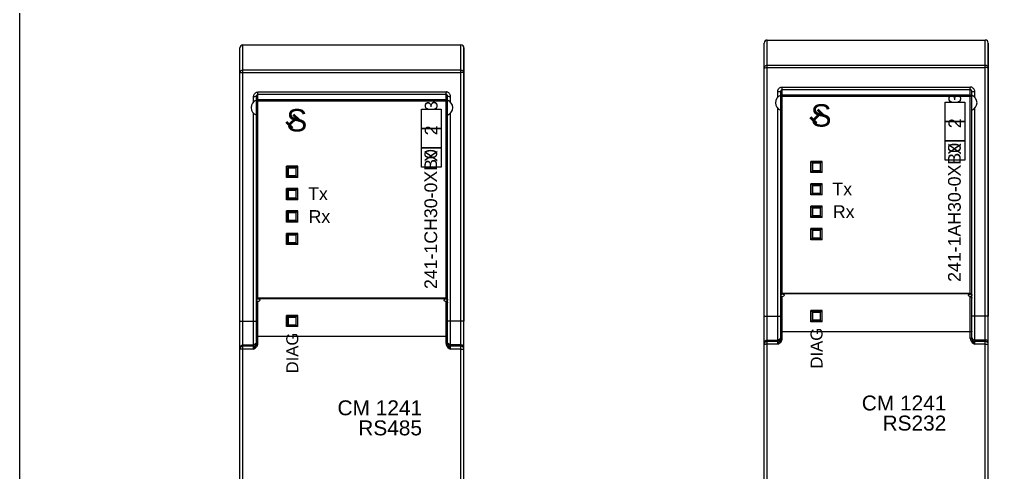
# Model space of a CAD drawing. Header units: inches. Extents: x 57 to 2760, y -193 to 2149.
# Drawn here: x 60.5 to 192.6, y 1155.8 to 1216.4 of the extents above; entities that cross this region are included whole.
import ezdxf

# ---------------------------------------------------------------- set-up
doc = ezdxf.new("R2010")
doc.units = ezdxf.units.IN
doc.header["$MEASUREMENT"] = 0
doc.styles.get("Standard").update_dxf_attribs({"font": 'arial.ttf'})

msp = doc.modelspace()

# ---------------------------------------------------------------- linework, layer by layer
at = {"color": 7, "linetype": 'Continuous'}
for p, q in [((160.20629, 1114.08422), (160.20629, 1213.28422)), ((160.60629, 1213.68422), (189.80629, 1213.68422)), ((160.60629, 1113.68422), (160.60629, 1213.68422)), ((189.80629, 1113.68422), (189.80629, 1213.68422)), ((190.20629, 1114.08422), (190.20629, 1213.28422)), ((190.20629, 1213.28422), (190.20629, 1176.68422)), ((89.97364, 1113.43886), (89.97364, 1212.63886)), ((90.37364, 1113.03886), (90.37364, 1213.03886)), ((90.37364, 1213.03886), (119.57364, 1213.03886)), ((119.57364, 1113.03886), (119.57364, 1213.03886)), ((119.97364, 1212.63886), (119.97364, 1176.03886)), ((119.97364, 1113.43886), (119.97364, 1212.63886)), ((90.37364, 1209.67713), (119.57364, 1209.67713)), ((90.37364, 1209.35728), (119.57364, 1209.35728)), ((160.60629, 1210.32249), (189.80629, 1210.32249)), ((160.60629, 1210.00264), (189.80629, 1210.00264)), ((92.37364, 1178.97471), (92.37364, 1206.74143)), ((92.37364, 1206.74143), (117.57364, 1206.74143)), ((117.57364, 1178.97471), (117.57364, 1206.74143)), ((162.00629, 1206.007), (162.00629, 1206.74021)), ((162.40629, 1179.47356), (162.40629, 1206.80036)), ((162.60629, 1207.38679), (187.80629, 1207.38679)), ((162.60629, 1179.62007), (162.60629, 1207.38679)), ((162.60629, 1207.06189), (187.80629, 1207.06189)), ((187.80629, 1179.62007), (187.80629, 1207.38679)), ((188.00629, 1179.47356), (188.00629, 1206.80039)), ((188.40629, 1206.007), (188.40629, 1206.74021)), ((91.77364, 1205.36164), (91.77364, 1206.09485)), ((92.17364, 1178.8282), (92.17364, 1206.155)), ((92.37364, 1206.41653), (117.57364, 1206.41653)), ((117.57364, 1205.67453), (92.37364, 1205.67453)), ((117.57364, 1205.50169), (92.37364, 1205.50169)), ((117.77364, 1178.8282), (117.77364, 1206.15502)), ((118.17364, 1205.36164), (118.17364, 1206.09485)), ((187.80629, 1206.3199), (162.60629, 1206.3199)), ((187.80629, 1206.14705), (162.60629, 1206.14705)), ((162.00629, 1172.92192), (162.00629, 1204.56144)), ((188.40629, 1172.92192), (188.40629, 1204.56144)), ((91.77364, 1172.27656), (91.77364, 1203.91608)), ((118.17364, 1172.27656), (118.17364, 1203.91608)), ((166.45629, 1195.93422), (166.45629, 1197.43422)), ((167.95629, 1197.43422), (166.45629, 1197.43422)), ((166.50629, 1195.98422), (166.50629, 1197.38422)), ((166.50629, 1197.38422), (167.90629, 1197.38422)), ((167.90629, 1197.38422), (167.90629, 1195.98422)), ((167.95629, 1195.93422), (167.95629, 1197.43422)), ((97.72364, 1196.78886), (96.22364, 1196.78886)), ((96.22364, 1195.28886), (96.22364, 1196.78886)), ((96.22364, 1196.53886), (96.27364, 1196.53886)), ((96.27364, 1196.73886), (97.67364, 1196.73886)), ((96.27364, 1195.33886), (96.27364, 1196.73886)), ((96.47364, 1196.57457), (97.47364, 1196.57457)), ((96.47371, 1195.50314), (96.47371, 1196.57457)), ((97.47357, 1196.57457), (97.47357, 1195.50314)), ((97.67364, 1196.73886), (97.67364, 1195.33886)), ((97.67364, 1196.53886), (97.72364, 1196.53886)), ((97.72364, 1195.28886), (97.72364, 1196.78886)), ((166.45629, 1197.18422), (166.50629, 1197.18422)), ((166.45629, 1196.18422), (166.50629, 1196.18422)), ((166.70629, 1197.21993), (167.70629, 1197.21993)), ((167.70629, 1196.1485), (166.70629, 1196.1485)), ((166.70636, 1196.1485), (166.70636, 1197.21993)), ((167.70621, 1197.21993), (167.70621, 1196.1485)), ((167.90629, 1197.18422), (167.95629, 1197.18422)), ((167.90629, 1196.18422), (167.95629, 1196.18422)), ((96.22364, 1195.53886), (96.27364, 1195.53886)), ((97.72364, 1195.28886), (96.22364, 1195.28886)), ((97.67364, 1195.33886), (96.27364, 1195.33886)), ((97.47364, 1195.50314), (96.47364, 1195.50314)), ((97.67364, 1195.53886), (97.72364, 1195.53886)), ((167.95629, 1195.93422), (166.45629, 1195.93422)), ((167.90629, 1195.98422), (166.50629, 1195.98422)), ((96.22364, 1192.28886), (96.22364, 1193.78886)), ((97.72364, 1193.78886), (96.22364, 1193.78886)), ((96.22364, 1193.53886), (96.27364, 1193.53886)), ((96.27364, 1192.33886), (96.27364, 1193.73886)), ((96.27364, 1193.73886), (97.67364, 1193.73886)), ((96.47364, 1193.57457), (97.47364, 1193.57457)), ((96.47371, 1192.50314), (96.47371, 1193.57457)), ((97.47357, 1193.57457), (97.47357, 1192.50314)), ((97.67364, 1193.73886), (97.67364, 1192.33886)), ((97.67364, 1193.53886), (97.72364, 1193.53886)), ((97.72364, 1192.28886), (97.72364, 1193.78886)), ((167.95629, 1194.43422), (166.45629, 1194.43422)), ((166.45629, 1192.93422), (166.45629, 1194.43422)), ((166.45629, 1194.18422), (166.50629, 1194.18422)), ((166.50629, 1194.38422), (167.90629, 1194.38422)), ((166.50629, 1192.98422), (166.50629, 1194.38422)), ((166.70629, 1194.21993), (167.70629, 1194.21993)), ((166.70636, 1193.1485), (166.70636, 1194.21993)), ((167.70621, 1194.21993), (167.70621, 1193.1485)), ((167.90629, 1194.38422), (167.90629, 1192.98422)), ((167.90629, 1194.18422), (167.95629, 1194.18422)), ((167.95629, 1192.93422), (167.95629, 1194.43422)), ((96.22364, 1192.53886), (96.27364, 1192.53886)), ((97.72364, 1192.28886), (96.22364, 1192.28886)), ((97.67364, 1192.33886), (96.27364, 1192.33886)), ((97.47364, 1192.50314), (96.47364, 1192.50314)), ((97.67364, 1192.53886), (97.72364, 1192.53886)), ((166.45629, 1193.18422), (166.50629, 1193.18422)), ((167.95629, 1192.93422), (166.45629, 1192.93422)), ((167.90629, 1192.98422), (166.50629, 1192.98422)), ((167.70629, 1193.1485), (166.70629, 1193.1485)), ((167.90629, 1193.18422), (167.95629, 1193.18422)), ((97.72364, 1190.78886), (96.22364, 1190.78886)), ((96.22364, 1189.28886), (96.22364, 1190.78886)), ((97.72364, 1189.28886), (97.72364, 1190.78886)), ((166.45629, 1189.93422), (166.45629, 1191.43422)), ((167.95629, 1191.43422), (166.45629, 1191.43422)), ((166.45629, 1191.18422), (166.50629, 1191.18422)), ((166.50629, 1189.98422), (166.50629, 1191.38422)), ((166.50629, 1191.38422), (167.90629, 1191.38422)), ((166.70629, 1191.21993), (167.70629, 1191.21993)), ((166.70636, 1190.1485), (166.70636, 1191.21993)), ((167.70621, 1191.21993), (167.70621, 1190.1485)), ((167.90629, 1191.38422), (167.90629, 1189.98422)), ((167.90629, 1191.18422), (167.95629, 1191.18422)), ((167.95629, 1189.93422), (167.95629, 1191.43422)), ((96.22364, 1190.53886), (96.27364, 1190.53886)), ((96.22364, 1189.53886), (96.27364, 1189.53886)), ((96.27364, 1190.73886), (97.67364, 1190.73886)), ((96.27364, 1189.33886), (96.27364, 1190.73886)), ((96.47364, 1190.57457), (97.47364, 1190.57457)), ((97.47364, 1189.50314), (96.47364, 1189.50314)), ((96.47371, 1189.50314), (96.47371, 1190.57457)), ((97.47357, 1190.57457), (97.47357, 1189.50314)), ((97.67364, 1190.73886), (97.67364, 1189.33886)), ((97.67364, 1190.53886), (97.72364, 1190.53886)), ((97.67364, 1189.53886), (97.72364, 1189.53886)), ((166.45629, 1190.18422), (166.50629, 1190.18422)), ((167.95629, 1189.93422), (166.45629, 1189.93422)), ((167.90629, 1189.98422), (166.50629, 1189.98422)), ((167.70629, 1190.1485), (166.70629, 1190.1485)), ((167.90629, 1190.18422), (167.95629, 1190.18422)), ((97.72364, 1189.28886), (96.22364, 1189.28886)), ((97.67364, 1189.33886), (96.27364, 1189.33886)), ((166.45629, 1186.93422), (166.45629, 1188.43422)), ((167.95629, 1188.43422), (166.45629, 1188.43422)), ((166.45629, 1188.18422), (166.50629, 1188.18422)), ((166.50629, 1186.98422), (166.50629, 1188.38422)), ((166.50629, 1188.38422), (167.90629, 1188.38422)), ((166.70629, 1188.21993), (167.70629, 1188.21993)), ((166.70636, 1187.1485), (166.70636, 1188.21993)), ((167.70621, 1188.21993), (167.70621, 1187.1485)), ((167.90629, 1188.38422), (167.90629, 1186.98422)), ((167.90629, 1188.18422), (167.95629, 1188.18422)), ((167.95629, 1186.93422), (167.95629, 1188.43422)), ((97.72364, 1187.78886), (96.22364, 1187.78886)), ((96.22364, 1186.28886), (96.22364, 1187.78886)), ((96.22364, 1187.53886), (96.27364, 1187.53886)), ((96.27364, 1187.73886), (97.67364, 1187.73886)), ((96.27364, 1186.33886), (96.27364, 1187.73886)), ((96.47364, 1187.57457), (97.47364, 1187.57457)), ((96.47371, 1186.50314), (96.47371, 1187.57457)), ((97.47357, 1187.57457), (97.47357, 1186.50314)), ((97.67364, 1187.73886), (97.67364, 1186.33886)), ((97.67364, 1187.53886), (97.72364, 1187.53886)), ((97.72364, 1186.28886), (97.72364, 1187.78886)), ((166.45629, 1187.18422), (166.50629, 1187.18422)), ((167.95629, 1186.93422), (166.45629, 1186.93422)), ((167.90629, 1186.98422), (166.50629, 1186.98422)), ((167.70629, 1187.1485), (166.70629, 1187.1485)), ((167.90629, 1187.18422), (167.95629, 1187.18422)), ((96.22364, 1186.53886), (96.27364, 1186.53886)), ((97.72364, 1186.28886), (96.22364, 1186.28886)), ((97.67364, 1186.33886), (96.27364, 1186.33886)), ((97.47364, 1186.50314), (96.47364, 1186.50314)), ((97.67364, 1186.53886), (97.72364, 1186.53886)), ((92.22364, 1178.60776), (92.22364, 1178.91557)), ((117.57364, 1179.09483), (92.37364, 1179.09483)), ((117.57364, 1179.02744), (92.37364, 1179.02744)), ((117.72364, 1178.60776), (117.72364, 1178.91557)), ((162.40629, 1173.6921), (162.40629, 1179.43507)), ((162.45629, 1179.25312), (162.45629, 1179.56094)), ((187.80629, 1179.7402), (162.60629, 1179.7402)), ((187.80629, 1179.6728), (162.60629, 1179.6728)), ((162.60629, 1173.69686), (162.60629, 1179.32986)), ((187.80629, 1173.69686), (187.80629, 1179.32986)), ((187.95629, 1179.25312), (187.95629, 1179.56094)), ((188.00629, 1173.69214), (188.00629, 1179.43507)), ((188.00629, 1174.68066), (188.00629, 1179.12725)), ((92.17364, 1173.04673), (92.17364, 1178.7897)), ((92.37364, 1173.0515), (92.37364, 1178.68449)), ((117.57364, 1173.0515), (117.57364, 1178.68449)), ((117.77364, 1173.04678), (117.77364, 1178.7897)), ((117.77364, 1174.0353), (117.77364, 1178.48188)), ((96.22364, 1175.28886), (96.22364, 1176.78886)), ((97.72364, 1176.78886), (96.22364, 1176.78886)), ((96.22364, 1176.53886), (96.27364, 1176.53886)), ((96.27364, 1175.33886), (96.27364, 1176.73886)), ((96.27364, 1176.73886), (97.67364, 1176.73886)), ((96.47364, 1176.57457), (97.47364, 1176.57457)), ((96.47371, 1175.50314), (96.47371, 1176.57457)), ((97.47357, 1176.57457), (97.47357, 1175.50314)), ((97.67364, 1176.73886), (97.67364, 1175.33886)), ((97.67364, 1176.53886), (97.72364, 1176.53886)), ((97.72364, 1175.28886), (97.72364, 1176.78886)), ((160.20629, 1176.68422), (162.40629, 1176.68422)), ((167.95629, 1177.43422), (166.45629, 1177.43422)), ((166.45629, 1175.93422), (166.45629, 1177.43422)), ((166.45629, 1177.18422), (166.50629, 1177.18422)), ((166.50629, 1177.38422), (167.90629, 1177.38422)), ((166.50629, 1175.98422), (166.50629, 1177.38422)), ((166.70629, 1177.21993), (167.70629, 1177.21993)), ((166.70636, 1176.1485), (166.70636, 1177.21993)), ((167.70621, 1177.21993), (167.70621, 1176.1485)), ((167.90629, 1177.38422), (167.90629, 1175.98422)), ((167.90629, 1177.18422), (167.95629, 1177.18422)), ((167.95629, 1175.93422), (167.95629, 1177.43422)), ((190.20629, 1176.68422), (188.00629, 1176.68422)), ((89.97364, 1176.03886), (92.17364, 1176.03886)), ((96.22364, 1175.53886), (96.27364, 1175.53886)), ((97.72364, 1175.28886), (96.22364, 1175.28886)), ((97.67364, 1175.33886), (96.27364, 1175.33886)), ((97.47364, 1175.50314), (96.47364, 1175.50314)), ((97.67364, 1175.53886), (97.72364, 1175.53886)), ((119.97364, 1176.03886), (117.77364, 1176.03886)), ((166.45629, 1176.18422), (166.50629, 1176.18422)), ((167.95629, 1175.93422), (166.45629, 1175.93422)), ((167.90629, 1175.98422), (166.50629, 1175.98422)), ((167.70629, 1176.1485), (166.70629, 1176.1485)), ((167.90629, 1176.18422), (167.95629, 1176.18422)), ((117.57364, 1173.95498), (92.37364, 1173.95498)), ((162.40629, 1173.89487), (162.37584, 1173.74238)), ((162.50629, 1173.69623), (162.60629, 1173.69686)), ((187.80629, 1174.60034), (162.60629, 1174.60034)), ((187.90629, 1173.69623), (187.80629, 1173.69686)), ((188.03673, 1173.74238), (188.00629, 1173.89487)), ((89.97364, 1153.80996), (89.97364, 1172.45256)), ((89.98302, 1172.35357), (89.97364, 1172.26776)), ((90.37364, 1172.85103), (91.77364, 1172.85103)), ((91.77364, 1172.66624), (90.37364, 1172.66624)), ((91.77364, 1172.27656), (90.37364, 1172.27656)), ((92.17364, 1173.24951), (92.14319, 1173.09702)), ((92.27364, 1173.05086), (92.37364, 1173.0515)), ((117.67364, 1173.05086), (117.57364, 1173.0515)), ((117.80409, 1173.09702), (117.77364, 1173.24951)), ((119.57364, 1172.85103), (118.17364, 1172.85103)), ((119.57364, 1172.66624), (118.17364, 1172.66624)), ((119.57364, 1172.27656), (118.17364, 1172.27656)), ((119.97364, 1153.62516), (119.97364, 1172.45256)), ((160.20629, 1154.45532), (160.20629, 1173.09792)), ((160.21567, 1172.99893), (160.20629, 1172.91312)), ((160.60629, 1173.4964), (162.00629, 1173.4964)), ((162.00629, 1173.3116), (160.60629, 1173.3116)), ((162.00629, 1172.92192), (160.60629, 1172.92192)), ((189.80629, 1173.4964), (188.40629, 1173.4964)), ((189.80629, 1173.3116), (188.40629, 1173.3116)), ((189.80629, 1172.92192), (188.40629, 1172.92192)), ((190.20629, 1154.27052), (190.20629, 1173.09792))]:
    msp.add_line(p, q, dxfattribs=at)
for p, q in [((167.28707, 1204.27426), (168.08874, 1203.48235)), ((167.35733, 1204.34542), (168.159, 1203.5535)), ((167.42759, 1204.41658), (168.22927, 1203.62466)), ((96.1647, 1202.70315), (96.96638, 1201.91123)), ((96.23496, 1202.7743), (97.03664, 1201.98239)), ((97.40366, 1203.2873), (96.5651, 1202.44907)), ((97.47436, 1203.21658), (96.6358, 1202.37834)), ((97.54506, 1203.14585), (96.7065, 1202.30762)), ((97.05442, 1203.6289), (97.8561, 1202.83698)), ((97.12468, 1203.70006), (97.92636, 1202.90814)), ((97.19494, 1203.77122), (97.99662, 1202.9793)), ((166.32709, 1203.27735), (167.12877, 1202.48543)), ((166.39735, 1203.34851), (167.19903, 1202.55659)), ((166.46761, 1203.41966), (167.26929, 1202.62775)), ((167.63631, 1203.93266), (166.79775, 1203.09443)), ((167.70701, 1203.86194), (166.86845, 1203.02371)), ((167.7777, 1203.79121), (166.93915, 1202.95298)), ((96.09444, 1202.63199), (96.89612, 1201.84007))]:
    msp.add_line(p, q)
for points in [[(60.46636, 2015.39461), (1098.54819, 2015.39461), (1098.54819, 1083.9003), (60.46636, 1083.9003)], [(184.45059, 1202.78328), (184.45059, 1205.36671), (187.05575, 1205.36671), (187.05575, 1202.78328)], [(114.30634, 1201.82326), (114.30634, 1204.40669), (116.9115, 1204.40669), (116.9115, 1201.82326)], [(184.45059, 1200.19985), (184.45059, 1202.78328), (187.05575, 1202.78328), (187.05575, 1200.19985)], [(114.30634, 1199.23983), (114.30634, 1201.82326), (116.9115, 1201.82326), (116.9115, 1199.23983)], [(184.45059, 1197.61642), (184.45059, 1200.19985), (187.05575, 1200.19985), (187.05575, 1197.61642)], [(114.30634, 1196.6564), (114.30634, 1199.23983), (116.9115, 1199.23983), (116.9115, 1196.6564)]]:
    msp.add_lwpolyline(points, close=True)
for points in [[(89.97364, 1209.29057), (89.97817, 1209.34859), (89.9935, 1209.41087), (90.02204, 1209.4749), (90.06567, 1209.53725), (90.12528, 1209.59359), (90.19946, 1209.63856), (90.28418, 1209.66733), (90.37364, 1209.67713)], [(89.97364, 1209.29057), (90.00375, 1209.31597), (90.09038, 1209.33767), (90.22029, 1209.35218), (90.37364, 1209.35728)], [(119.57364, 1209.67713), (119.63364, 1209.67275), (119.6981, 1209.65794), (119.76437, 1209.63035), (119.8289, 1209.58818), (119.88721, 1209.53057), (119.93374, 1209.45886), (119.96352, 1209.37696), (119.97364, 1209.29057)], [(119.97364, 1209.29057), (119.94353, 1209.31597), (119.8569, 1209.33767), (119.72698, 1209.35218), (119.57364, 1209.35728)], [(160.20629, 1209.93594), (160.21082, 1209.99395), (160.22615, 1210.05624), (160.25469, 1210.12026), (160.29832, 1210.18261), (160.35792, 1210.23895), (160.4321, 1210.28392), (160.51683, 1210.3127), (160.60629, 1210.32249)], [(160.20629, 1209.93594), (160.2364, 1209.96133), (160.32303, 1209.98303), (160.45294, 1209.99754), (160.60629, 1210.00264)], [(189.80629, 1210.32249), (189.86628, 1210.31812), (189.93075, 1210.3033), (189.99702, 1210.27571), (190.06155, 1210.23354), (190.11986, 1210.17593), (190.16639, 1210.10422), (190.19617, 1210.02233), (190.20629, 1209.93594)], [(190.20629, 1209.93594), (190.17617, 1209.96133), (190.08954, 1209.98303), (189.95963, 1209.99754), (189.80629, 1210.00264)], [(91.77364, 1206.09485), (91.80636, 1206.3054), (91.89854, 1206.48968), (92.0354, 1206.62881), (92.19857, 1206.7132), (92.37364, 1206.74143)], [(118.17364, 1206.09485), (118.16253, 1206.21866), (118.13364, 1206.32691), (118.09225, 1206.41994), (118.04224, 1206.49859), (117.987, 1206.56344), (117.92962, 1206.61529), (117.87207, 1206.65574), (117.81482, 1206.68687), (117.75707, 1206.71046), (117.69768, 1206.72745), (117.63636, 1206.73788), (117.57364, 1206.74143)], [(162.00629, 1206.74021), (162.03901, 1206.95076), (162.13119, 1207.13505), (162.26805, 1207.27417), (162.43121, 1207.35856), (162.60629, 1207.38679)], [(162.40629, 1206.80039), (162.37583, 1206.77736), (162.28912, 1206.75784), (162.15935, 1206.74479), (162.00629, 1206.74021)], [(162.40629, 1206.80036), (162.41718, 1206.88544), (162.4479, 1206.96), (162.49358, 1207.01636), (162.54805, 1207.05053), (162.60629, 1207.06189)], [(188.40629, 1206.74021), (188.39518, 1206.86402), (188.36628, 1206.97228), (188.32489, 1207.0653), (188.27488, 1207.14395), (188.21965, 1207.20881), (188.16226, 1207.26065), (188.10472, 1207.3011), (188.04746, 1207.33223), (187.98972, 1207.35582), (187.93033, 1207.37281), (187.869, 1207.38325), (187.80629, 1207.38679)], [(188.00629, 1206.80039), (188.00258, 1206.85044), (187.99295, 1206.89421), (187.97915, 1206.93182), (187.96248, 1206.96363), (187.94407, 1206.98987), (187.92494, 1207.01085), (187.90576, 1207.02721), (187.88667, 1207.03981), (187.86743, 1207.04935), (187.84763, 1207.05623), (187.82719, 1207.06045), (187.80629, 1207.06189)], [(188.40629, 1206.74021), (188.25321, 1206.74479), (188.12344, 1206.75784), (188.03673, 1206.77736), (188.00629, 1206.80039)], [(92.17364, 1206.15502), (92.14319, 1206.132), (92.05647, 1206.11248), (91.92671, 1206.09943), (91.77364, 1206.09485)], [(92.17364, 1206.155), (92.18453, 1206.24008), (92.21526, 1206.31464), (92.26093, 1206.371), (92.3154, 1206.40517), (92.37364, 1206.41653)], [(92.17364, 1205.48135), (92.18886, 1205.55528), (92.23222, 1205.61795), (92.2971, 1205.65983), (92.37364, 1205.67453)], [(92.37364, 1205.50169), (92.29685, 1205.50013), (92.23159, 1205.49567), (92.1885, 1205.48905), (92.17364, 1205.48135)], [(117.77364, 1206.15502), (117.76993, 1206.20508), (117.7603, 1206.24884), (117.74651, 1206.28646), (117.72984, 1206.31827), (117.71142, 1206.34451), (117.69229, 1206.36548), (117.67311, 1206.38185), (117.65403, 1206.39445), (117.63478, 1206.40399), (117.61499, 1206.41087), (117.59454, 1206.41509), (117.57364, 1206.41653)], [(117.57364, 1205.67453), (117.64921, 1205.66021), (117.71413, 1205.61884), (117.75831, 1205.55553), (117.77364, 1205.48135)], [(117.77364, 1205.48135), (117.75831, 1205.48916), (117.71413, 1205.49583), (117.64921, 1205.50018), (117.57364, 1205.50169)], [(118.17364, 1206.09485), (118.02056, 1206.09943), (117.8908, 1206.11248), (117.80409, 1206.132), (117.77364, 1206.15502)], [(162.40629, 1206.12671), (162.42151, 1206.20064), (162.46486, 1206.26331), (162.52975, 1206.30519), (162.60629, 1206.3199)], [(162.60629, 1206.14705), (162.5295, 1206.14549), (162.46423, 1206.14103), (162.42115, 1206.13441), (162.40629, 1206.12671)], [(187.80629, 1206.3199), (187.88186, 1206.30557), (187.94678, 1206.26421), (187.99095, 1206.20089), (188.00629, 1206.12671)], [(188.00629, 1206.12671), (187.99095, 1206.13452), (187.94678, 1206.14119), (187.88186, 1206.14555), (187.80629, 1206.14705)], [(166.70629, 1197.21993), (166.6521, 1197.275), (166.5996, 1197.32974), (166.54895, 1197.38422)], [(167.70629, 1197.21993), (167.76047, 1197.275), (167.81297, 1197.32974), (167.86362, 1197.38422)], [(96.47364, 1196.57457), (96.41945, 1196.62964), (96.36696, 1196.68438), (96.31631, 1196.73886)], [(97.47364, 1196.57457), (97.52782, 1196.62964), (97.58032, 1196.68438), (97.63097, 1196.73886)], [(166.70629, 1196.1485), (166.6521, 1196.09344), (166.5996, 1196.03869), (166.54895, 1195.98422)], [(167.70629, 1196.1485), (167.76047, 1196.09344), (167.81297, 1196.03869), (167.86362, 1195.98422)], [(96.47364, 1195.50314), (96.41945, 1195.44808), (96.36696, 1195.39333), (96.31631, 1195.33886)], [(97.47364, 1195.50314), (97.52782, 1195.44808), (97.58032, 1195.39333), (97.63097, 1195.33886)], [(96.47364, 1193.57457), (96.41945, 1193.62964), (96.36696, 1193.68438), (96.31631, 1193.73886)], [(97.47364, 1193.57457), (97.52782, 1193.62964), (97.58032, 1193.68438), (97.63097, 1193.73886)], [(166.70629, 1194.21993), (166.6521, 1194.275), (166.5996, 1194.32974), (166.54895, 1194.38422)], [(167.70629, 1194.21993), (167.76047, 1194.275), (167.81297, 1194.32974), (167.86362, 1194.38422)], [(96.47364, 1192.50314), (96.41945, 1192.44808), (96.36696, 1192.39333), (96.31631, 1192.33886)], [(97.47364, 1192.50314), (97.52782, 1192.44808), (97.58032, 1192.39333), (97.63097, 1192.33886)], [(166.70629, 1193.1485), (166.6521, 1193.09344), (166.5996, 1193.03869), (166.54895, 1192.98422)], [(167.70629, 1193.1485), (167.76047, 1193.09344), (167.81297, 1193.03869), (167.86362, 1192.98422)], [(166.70629, 1191.21993), (166.6521, 1191.275), (166.5996, 1191.32974), (166.54895, 1191.38422)], [(167.70629, 1191.21993), (167.76047, 1191.275), (167.81297, 1191.32974), (167.86362, 1191.38422)], [(96.47364, 1190.57457), (96.41945, 1190.62964), (96.36696, 1190.68438), (96.31631, 1190.73886)], [(96.47364, 1189.50314), (96.41945, 1189.44808), (96.36696, 1189.39333), (96.31631, 1189.33886)], [(97.47364, 1190.57457), (97.52782, 1190.62964), (97.58032, 1190.68438), (97.63097, 1190.73886)], [(97.47364, 1189.50314), (97.52782, 1189.44808), (97.58032, 1189.39333), (97.63097, 1189.33886)], [(166.70629, 1190.1485), (166.6521, 1190.09344), (166.5996, 1190.03869), (166.54895, 1189.98422)], [(167.70629, 1190.1485), (167.76047, 1190.09344), (167.81297, 1190.03869), (167.86362, 1189.98422)], [(166.70629, 1188.21993), (166.6521, 1188.275), (166.5996, 1188.32974), (166.54895, 1188.38422)], [(167.70629, 1188.21993), (167.76047, 1188.275), (167.81297, 1188.32974), (167.86362, 1188.38422)], [(96.47364, 1187.57457), (96.41945, 1187.62964), (96.36696, 1187.68438), (96.31631, 1187.73886)], [(97.47364, 1187.57457), (97.52782, 1187.62964), (97.58032, 1187.68438), (97.63097, 1187.73886)], [(166.70629, 1187.1485), (166.6521, 1187.09344), (166.5996, 1187.03869), (166.54895, 1186.98422)], [(167.70629, 1187.1485), (167.76047, 1187.09344), (167.81297, 1187.03869), (167.86362, 1186.98422)], [(96.47364, 1186.50314), (96.41945, 1186.44808), (96.36696, 1186.39333), (96.31631, 1186.33886)], [(97.47364, 1186.50314), (97.52782, 1186.44808), (97.58032, 1186.39333), (97.63097, 1186.33886)], [(92.17364, 1178.91097), (92.1842, 1178.96992), (92.21348, 1179.02109), (92.25714, 1179.06042), (92.31197, 1179.08587), (92.37364, 1179.09483)], [(92.37364, 1179.02744), (92.2971, 1179.01227), (92.23222, 1178.96909), (92.18886, 1178.90445), (92.17364, 1178.8282)], [(92.22364, 1178.91557), (92.18645, 1178.85675), (92.17364, 1178.7897)], [(92.37364, 1178.97471), (92.2918, 1178.96227), (92.22364, 1178.91557)], [(92.67364, 1178.85793), (92.65269, 1178.90147), (92.59148, 1178.93605), (92.49536, 1178.96039), (92.37364, 1178.97471)], [(92.37364, 1178.68449), (92.49536, 1178.71503), (92.59148, 1178.75874), (92.65269, 1178.80863), (92.67364, 1178.85793)], [(117.57364, 1178.97471), (117.45192, 1178.96039), (117.35579, 1178.93605), (117.29459, 1178.90146), (117.27364, 1178.85793)], [(117.27364, 1178.85793), (117.29459, 1178.80863), (117.35579, 1178.75874), (117.45192, 1178.71503), (117.57364, 1178.68449)], [(117.57364, 1179.09483), (117.63524, 1179.0859), (117.6899, 1179.06058), (117.73358, 1179.02136), (117.76305, 1178.97001), (117.77364, 1178.91097)], [(117.57364, 1179.02744), (117.65017, 1179.01227), (117.71506, 1178.96909), (117.75841, 1178.90445), (117.77364, 1178.8282)], [(117.72364, 1178.91557), (117.65551, 1178.96226), (117.57364, 1178.97471)], [(117.77364, 1178.7897), (117.76076, 1178.85691), (117.72364, 1178.91557)], [(162.40629, 1179.55633), (162.41684, 1179.61528), (162.44613, 1179.66646), (162.48978, 1179.70578), (162.54461, 1179.73124), (162.60629, 1179.7402)], [(162.60629, 1179.6728), (162.52975, 1179.65764), (162.46486, 1179.61445), (162.42151, 1179.54981), (162.40629, 1179.47356)], [(162.45629, 1179.56094), (162.4191, 1179.50211), (162.40629, 1179.43507)], [(162.40629, 1179.12725), (162.4191, 1179.19429), (162.45629, 1179.25312)], [(162.60629, 1179.62007), (162.52444, 1179.60763), (162.45629, 1179.56094)], [(162.45629, 1179.25312), (162.52445, 1179.30337), (162.60629, 1179.32986)], [(162.90629, 1179.5033), (162.88533, 1179.54683), (162.82413, 1179.58141), (162.728, 1179.60576), (162.60629, 1179.62007)], [(162.60629, 1179.32986), (162.728, 1179.36039), (162.82413, 1179.4041), (162.88533, 1179.45399), (162.90629, 1179.5033)], [(187.80629, 1179.62007), (187.68457, 1179.60576), (187.58844, 1179.58141), (187.52724, 1179.54683), (187.50629, 1179.5033)], [(187.50629, 1179.5033), (187.52724, 1179.45399), (187.58844, 1179.4041), (187.68457, 1179.36039), (187.80629, 1179.32986)], [(187.80629, 1179.7402), (187.86788, 1179.73126), (187.92255, 1179.70594), (187.96623, 1179.66672), (187.99569, 1179.61537), (188.00629, 1179.55633)], [(187.80629, 1179.6728), (187.88282, 1179.65764), (187.94771, 1179.61445), (187.99106, 1179.54981), (188.00629, 1179.47356)], [(187.95629, 1179.56094), (187.88815, 1179.60762), (187.80629, 1179.62007)], [(187.80629, 1179.32986), (187.88816, 1179.30334), (187.95629, 1179.25312)], [(188.00629, 1179.43507), (187.99341, 1179.50227), (187.95629, 1179.56094)], [(187.95629, 1179.25312), (187.99341, 1179.19445), (188.00629, 1179.12725)], [(92.17364, 1178.48188), (92.18645, 1178.54893), (92.22364, 1178.60776)], [(92.22364, 1178.60776), (92.2918, 1178.658), (92.37364, 1178.68449)], [(117.57364, 1178.68449), (117.65552, 1178.65798), (117.72364, 1178.60776)], [(117.72364, 1178.60776), (117.76076, 1178.54909), (117.77364, 1178.48188)], [(96.47364, 1176.57457), (96.41945, 1176.62964), (96.36696, 1176.68438), (96.31631, 1176.73886)], [(97.47364, 1176.57457), (97.52782, 1176.62964), (97.58032, 1176.68438), (97.63097, 1176.73886)], [(166.70629, 1177.21993), (166.6521, 1177.275), (166.5996, 1177.32974), (166.54895, 1177.38422)], [(167.70629, 1177.21993), (167.76047, 1177.275), (167.81297, 1177.32974), (167.86362, 1177.38422)], [(96.47364, 1175.50314), (96.41945, 1175.44808), (96.36696, 1175.39333), (96.31631, 1175.33886)], [(97.47364, 1175.50314), (97.52782, 1175.44808), (97.58032, 1175.39333), (97.63097, 1175.33886)], [(166.70629, 1176.1485), (166.6521, 1176.09344), (166.5996, 1176.03869), (166.54895, 1175.98422)], [(167.70629, 1176.1485), (167.76047, 1176.09344), (167.81297, 1176.03869), (167.86362, 1175.98422)], [(92.17364, 1174.0353), (92.18754, 1174.00547), (92.22883, 1173.97953), (92.2937, 1173.96155), (92.37364, 1173.95498)], [(117.77364, 1174.0353), (117.75974, 1174.00547), (117.71845, 1173.97953), (117.65358, 1173.96155), (117.57364, 1173.95498)], [(162.37584, 1173.74238), (162.28913, 1173.61311), (162.15936, 1173.52673), (162.00629, 1173.4964)], [(162.00629, 1172.92192), (162.16409, 1173.01628), (162.30193, 1173.11494), (162.41676, 1173.22426), (162.50463, 1173.34286), (162.56387, 1173.46492), (162.59647, 1173.58459), (162.60629, 1173.69686)], [(162.40283, 1173.69279), (162.37584, 1173.55758), (162.28913, 1173.42831), (162.15936, 1173.34193), (162.00629, 1173.3116)], [(162.00629, 1172.92192), (162.11156, 1173.09804), (162.20329, 1173.23383), (162.27976, 1173.34291), (162.33844, 1173.43976), (162.37799, 1173.53006), (162.39974, 1173.61458), (162.40629, 1173.6921)], [(162.40629, 1174.68066), (162.42019, 1174.65083), (162.46148, 1174.62489), (162.52634, 1174.60691), (162.60629, 1174.60034)], [(162.40629, 1173.6921), (162.43308, 1173.69448), (162.50629, 1173.69623)], [(188.00629, 1174.68066), (187.99238, 1174.65083), (187.95109, 1174.62489), (187.88623, 1174.60691), (187.80629, 1174.60034)], [(187.80629, 1173.69686), (187.83369, 1173.50986), (187.9165, 1173.32906), (188.05503, 1173.1635), (188.2316, 1173.02719), (188.40629, 1172.92192)], [(188.00629, 1173.6921), (187.97949, 1173.69448), (187.90629, 1173.69623)], [(188.00629, 1173.69214), (188.02462, 1173.5619), (188.08003, 1173.4288), (188.17234, 1173.28576), (188.28969, 1173.11576), (188.40629, 1172.92192)], [(188.40629, 1173.3116), (188.25321, 1173.34193), (188.12344, 1173.42831), (188.03673, 1173.55758), (188.00973, 1173.69283)], [(188.40629, 1173.4964), (188.25321, 1173.52673), (188.12344, 1173.61311), (188.03673, 1173.74238)], [(89.97364, 1172.45256), (90.00409, 1172.60505), (90.0908, 1172.73432), (90.22056, 1172.8207), (90.37364, 1172.85103)], [(90.37364, 1172.27656), (90.22, 1172.27588), (90.08985, 1172.27396), (90.00331, 1172.27108), (89.97364, 1172.26776)], [(90.37364, 1172.66624), (90.30996, 1172.66115), (90.24295, 1172.64437), (90.17554, 1172.61394), (90.11137, 1172.56862), (90.05486, 1172.50846), (90.0108, 1172.43549), (89.98302, 1172.35357)], [(92.14319, 1173.09702), (92.05648, 1172.96775), (91.92671, 1172.88137), (91.77364, 1172.85103)], [(91.77364, 1172.27656), (91.93145, 1172.37092), (92.06928, 1172.46957), (92.18412, 1172.57889), (92.27199, 1172.6975), (92.33122, 1172.81956), (92.36382, 1172.93923), (92.37364, 1173.0515)], [(92.17019, 1173.04742), (92.14319, 1172.91222), (92.05648, 1172.78295), (91.92671, 1172.69657), (91.77364, 1172.66624)], [(91.77364, 1172.27656), (91.87891, 1172.45268), (91.97065, 1172.58847), (92.04712, 1172.69754), (92.10579, 1172.7944), (92.14534, 1172.8847), (92.16709, 1172.96922), (92.17364, 1173.04673)], [(92.17364, 1173.04673), (92.20043, 1173.04912), (92.27364, 1173.05086)], [(117.57364, 1173.0515), (117.60105, 1172.8645), (117.68386, 1172.6837), (117.82239, 1172.51814), (117.99895, 1172.38183), (118.17364, 1172.27656)], [(117.77364, 1173.04673), (117.74684, 1173.04912), (117.67364, 1173.05086)], [(117.77364, 1173.04678), (117.79198, 1172.91654), (117.84739, 1172.78344), (117.9397, 1172.6404), (118.05704, 1172.4704), (118.17364, 1172.27656)], [(118.17364, 1172.66624), (118.02056, 1172.69657), (117.8908, 1172.78295), (117.80409, 1172.91222), (117.77708, 1173.04747)], [(118.17364, 1172.85103), (118.02056, 1172.88137), (117.8908, 1172.96775), (117.80409, 1173.09702)], [(119.97364, 1172.45256), (119.94319, 1172.60505), (119.85648, 1172.73432), (119.72671, 1172.8207), (119.57364, 1172.85103)], [(119.88127, 1172.52244), (119.82214, 1172.58001), (119.7485, 1172.62614), (119.66387, 1172.65596), (119.57364, 1172.66624)], [(119.57364, 1172.27656), (119.72728, 1172.27588), (119.85743, 1172.27396), (119.94397, 1172.27108), (119.97364, 1172.26776)], [(119.97364, 1172.26776), (119.96906, 1172.32788), (119.95357, 1172.39238), (119.92486, 1172.45845), (119.88127, 1172.52244)], [(160.20629, 1173.09792), (160.23673, 1173.25041), (160.32344, 1173.37968), (160.45321, 1173.46606), (160.60629, 1173.4964)], [(160.60629, 1172.92192), (160.45265, 1172.92124), (160.3225, 1172.91932), (160.23596, 1172.91644), (160.20629, 1172.91312)], [(160.60629, 1173.3116), (160.54261, 1173.30652), (160.4756, 1173.28973), (160.40819, 1173.2593), (160.34401, 1173.21399), (160.28751, 1173.15383), (160.24345, 1173.08085), (160.21567, 1172.99893)], [(190.20629, 1173.09792), (190.17584, 1173.25041), (190.08913, 1173.37968), (189.95936, 1173.46606), (189.80629, 1173.4964)], [(190.11392, 1173.16781), (190.05479, 1173.22537), (189.98115, 1173.2715), (189.89652, 1173.30133), (189.80629, 1173.3116)], [(189.80629, 1172.92192), (189.95992, 1172.92124), (190.09007, 1172.91932), (190.17661, 1172.91644), (190.20629, 1172.91312)], [(190.20629, 1172.91312), (190.20171, 1172.97324), (190.18622, 1173.03774), (190.15751, 1173.10381), (190.11392, 1173.16781)]]:
    msp.add_lwpolyline(points, dxfattribs=at)
for centre, radius, start, end in [((160.60629, 1213.28422), 0.4, 90, 180), ((189.80629, 1213.28422), 0.4, 0, 90), ((90.37364, 1212.63886), 0.4, 90, 180), ((119.57364, 1212.63886), 0.4, 0, 90), ((92.53792, 1204.63886), 1.06429, 110.0159596, 249.9840404), ((117.40935, 1204.63886), 1.06429, 290.0159596, 69.9840404), ((162.77057, 1205.28422), 1.06429, 110.0159596, 249.9840404), ((187.642, 1205.28422), 1.06429, 290.0159596, 69.9840404)]:
    msp.add_arc(centre, radius, start, end, dxfattribs=at)

# ---------------------------------------------------------------- texts
at = {"attachment_point": 1, "rotation": 90}
for s, insert, char_height, width in [('X   2   3', (114.72765, 1197.35227), 1.7, 12.5784889), ('X   2   3', (184.87189, 1198.3123), 1.7, 12.5784889), ('{\\fArial|b0|i0|c0|p32;241-1CH30-0XB0}', (114.67898, 1180.32954), 1.7, 24.8996336), ('{\\fArial|b0|i0|c0|p32;241-1AH30-0XB0}', (184.82323, 1181.28957), 1.7, 24.8996336), ('DIAG', (166.40733, 1169.67087), 1.6, 4.9866667), ('DIAG', (96.17468, 1169.02551), 1.6, 4.9866667)]:
    msp.add_mtext(s, dxfattribs=dict(at, insert=insert, char_height=char_height, width=width))
for s, insert, char_height, width, attachment_point in [('S', (96.19627, 1204.44261), 3, 4.2892434, 1), ('S', (166.42892, 1205.08797), 3, 4.2892434, 1), ('Tx', (99.10082, 1193.94342), 1.7, 6.8302222, 1), ('Tx', (169.33346, 1194.58879), 1.7, 6.8302222, 1), ('Rx', (99.16175, 1190.89812), 1.7, 6.8302222, 1), ('Rx', (169.39439, 1191.54348), 1.7, 6.8302222, 1), ('CM 1241', (184.60179, 1166.05989), 2, 16.32, 3), ('CM 1241', (114.36914, 1165.41452), 2, 16.32, 3), ('RS232', (184.59058, 1163.37095), 2, 16.32, 3), ('RS485', (114.35793, 1162.72559), 2, 16.32, 3)]:
    msp.add_mtext(s, dxfattribs=dict(insert=insert, char_height=char_height, width=width, attachment_point=attachment_point))

doc.saveas('drawing.dxf')
